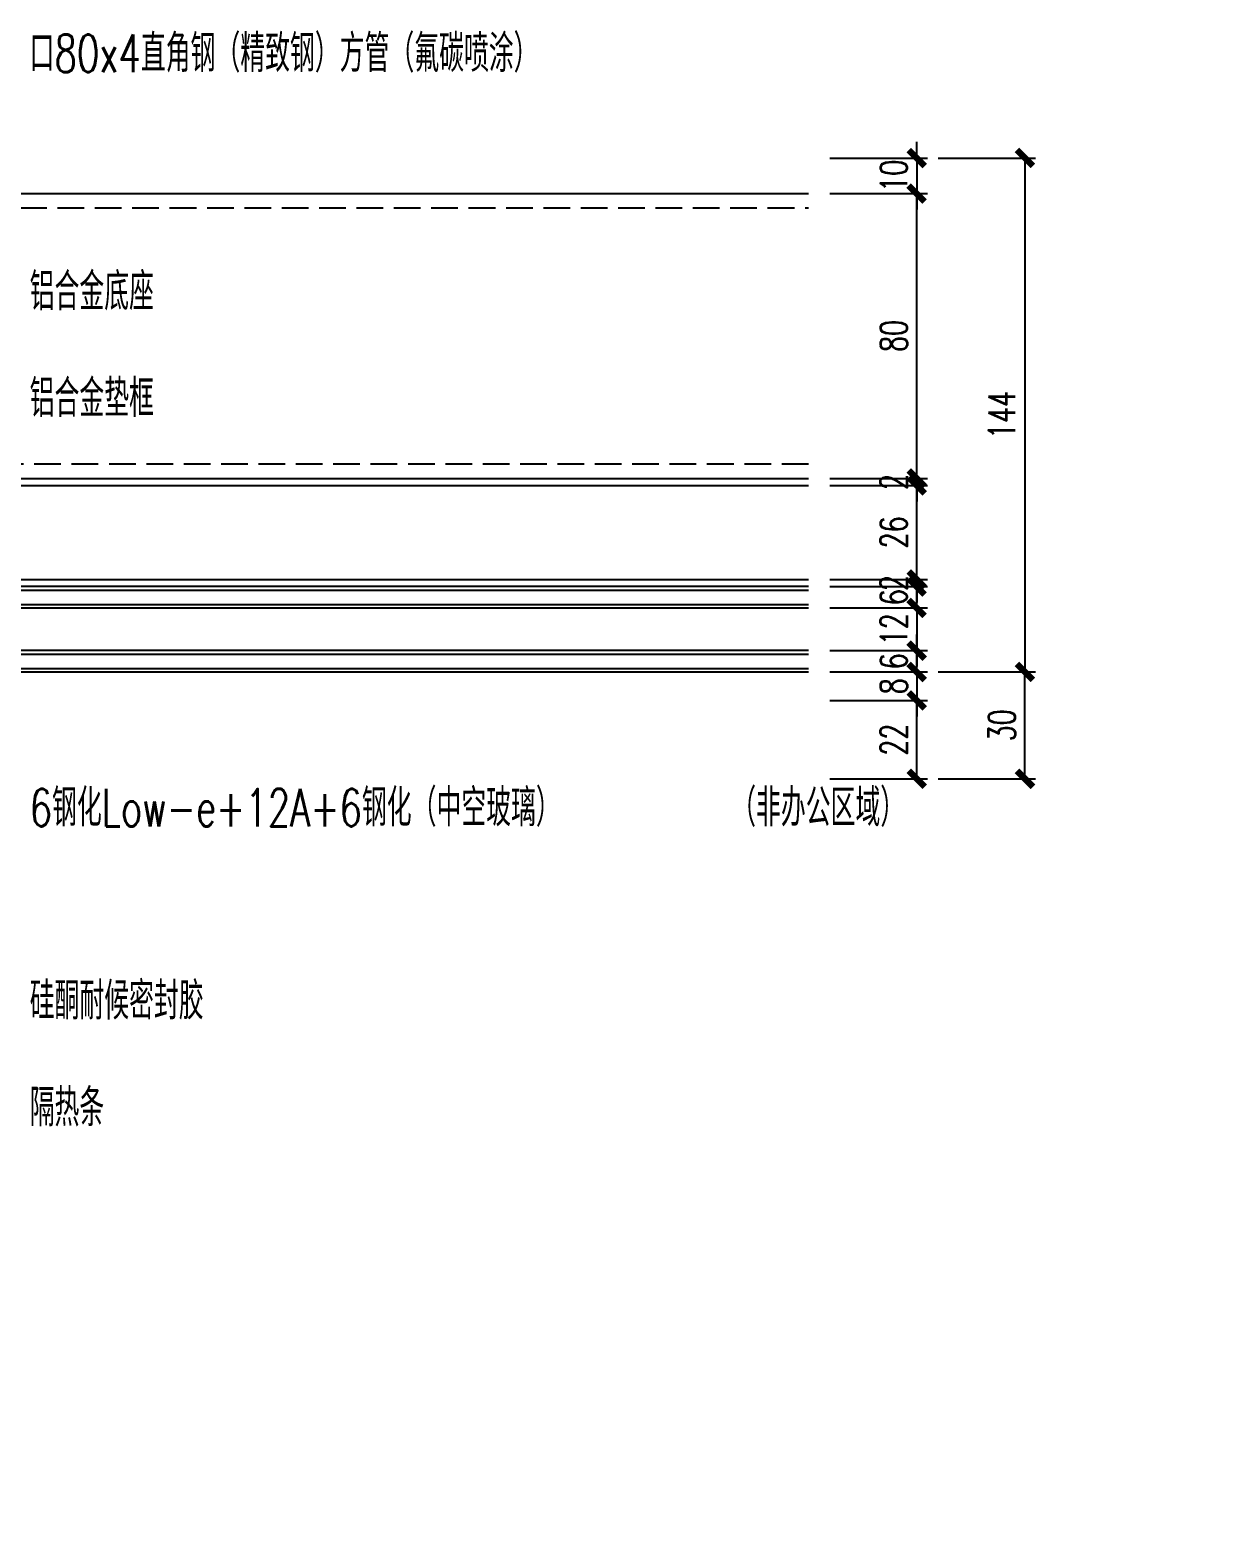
# Model space of a CAD drawing. Extents: x -160106 to 966792, y -663931 to 1550022.
# Drawn here: x -89099.6 to -88770.1, y -86285.5 to -85863.6 of the extents above; entities that cross this region are included whole.
import ezdxf
from ezdxf.enums import TextEntityAlignment as Align
from ezdxf.xclip import XClip

# ---------------------------------------------------------------- set-up
doc = ezdxf.new("R2010")
doc.units = 0
doc.linetypes.add('ZN-DASH', pattern=[0.35, 0.25, -0.1])
for name, color, linetype in [('!ZN1-填充-8', 8, 'Continuous'), ('!ZN1-文字-7', 7, 'Continuous'), ('!ZN3-玻璃幕墙-4', 4, 'Continuous'), ('!ZN4-焊缝-8', 8, 'Continuous'), ('!ZN4-辅助材料-1', 1, 'Continuous'), ('!ZN5-钢材投影-40', 40, 'Continuous'), ('!ZN5-铝材投影-112', 112, 'Continuous'), ('!ZN6-虚线-8', 8, 'ZN-DASH'), ('20剖面图$0$A-HATCH-1', 252, 'Continuous'), ('20剖面图$0$AS-COLN', 6, 'Continuous'), ('DIM', 173, 'Continuous'), ('焊缝', 8, 'Continuous')]:
    doc.layers.add(name, color=color, linetype=linetype)
doc.styles.add('DHTEXT-1', font='ROMANS.shx', dxfattribs={"width": 0.7, "bigfont": 'CHINESE.shx'})
doc.styles.add('ZNTextStyle', font='ROMANS.shx', dxfattribs={"width": 0.7, "bigfont": 'CHINESE.shx'})
doc.dimstyles.new('ZN3', dxfattribs={"dimscale": 3, "dimtxt": 2.5, "dimasz": 1.5, "dimexe": 1, "dimexo": 2, "dimgap": 0.9, "dimtad": 1, "dimdec": 0, "dimdsep": 46, "dimtxsty": 'DHTEXT-1', "dimblk": 'ARCHTICK', "dimcen": 2.5, "dimclrd": 173, "dimclre": 173, "dimclrt": 7, "dimazin": 2, "dimtfac": 1, "dimtix": 1, "dimtmove": 2, "dimatfit": 3, "dimfxl": 0, "dimarcsym": 0})

# ---------------------------------------------------------------- blocks, each defined once
blk = doc.blocks.new('20250828132035')
at = {"layer": '20剖面图$0$A-HATCH-1'}
h = blk.add_hatch(dxfattribs=at)
h.set_pattern_fill('混凝土', color=256, scale=50)
h.set_pattern_definition([(50, (1654310.4, -568157.45), (358.63009, -31.376067), [37.5, -412.5]), (355, (1654310.4, -568157.45), (-69.37567, 376.09607), [30, -330]), (100.4514, (1654340.3, -568160.07), (289.25469, 344.71977), [31.870095, -350.571056]), (46.1842, (1654310.4, -568057.45), (533.62052, -82.75951), [56.25, -618.75]), (96.6356, (1654354.87, -568064.35), (467.33135, 487.05894), [47.80514, -525.8565]), (351.1842, (1654310.4, -568057.45), (467.33097, 487.0593), [45, -495]), (21, (1654360.4, -568082.45), (298.453526, -201.309445), [37.5, -412.5]), (326, (1654360.4, -568082.45), (121.657666, 362.57502), [30, -330]), (71.4514, (1654385.27, -568099.23), (420.111314, 161.26525), [31.870095, -350.571056]), (37.5, (1654310.4, -568157.45), (6.079928, 166.446927), [0, -326, 0, -335, 0, -331.25]), (7.5, (1654310.4, -568157.45), (131.534769, 197.205856), [0, -191, 0, -318.5, 0, -126.25]), (327.5, (1654198.9, -568157.45), (266.911218, -11.277436), [0, -125, 0, -390, 0, -517.5]), (317.5, (1654148.9, -568157.45), (291.593085, 50.05249), [0, -162.5, 0, -259, 0, -367.5])])
h.paths.add_polyline_path([(-15000, -200), (0, -200), (0, 0), (-15000, 0)])
at = {"layer": '20剖面图$0$AS-COLN'}
blk.add_lwpolyline([(-15300, -200), (0, -200), (0, 0), (-15300, 0)], dxfattribs=at)
blk = doc.blocks.new('*U798')
at = {"layer": '!ZN4-焊缝-8', "ltscale": 20}
h = blk.add_hatch(color=8, dxfattribs=at)
h.dxf.hatch_style = 1
h.paths.add_polyline_path([(4, 80, 0.414214), (0, 84), (0, 80)])
blk.add_lwpolyline([(0, 80), (4, 80, 0.414214), (0, 84)], format="xyb", close=True, dxfattribs=at)
at = {"layer": '!ZN5-钢材投影-40', "ltscale": 0.3}
for p, q in [((0, 80), (284.46, 80)), ((0, 0), (284.46, 0))]:
    blk.add_line(p, q, dxfattribs=at)
at = {"layer": '!ZN5-铝材投影-112'}
for p, q in [((0, -2), (284.46, -2)), ((0.3, -28.4), (284.46, -28.4))]:
    blk.add_line(p, q, dxfattribs=at)
at = {"layer": '!ZN6-虚线-8', "ltscale": 30}
for p, q in [((0, 76), (284.46, 76)), ((284.46, 4), (0, 4))]:
    blk.add_line(p, q, dxfattribs=at)
at = {"layer": '焊缝', "ltscale": 100}
blk.add_lwpolyline([(0, 80, -0.57735), (3.47, 74, 0.267949), (0, 76, -0.57735), (3.47, 70, 0.267949), (0, 72, -0.57735), (3.47, 66, 0.267949), (0, 68, -0.57735), (3.47, 62, 0.267949), (0, 64, -0.57735), (3.47, 58, 0.267949), (0, 60, -0.57735), (3.47, 54, 0.267949), (0, 56, -0.57735), (3.47, 50, 0.267949), (0, 52, -0.57735), (3.47, 46, 0.267949), (0, 48, -0.57735), (3.47, 42, 0.267949), (0, 44, -0.57735), (3.47, 38, 0.267949), (0, 40, -0.57735), (3.47, 34, 0.267949), (0, 36, -0.57735), (3.47, 30, 0.267949), (0, 32, -0.57735), (3.47, 26, 0.267949), (0, 28, -0.57735), (3.47, 22, 0.267949), (0, 24, -0.57735), (3.47, 18, 0.267949), (0, 20, -0.57735), (3.47, 14, 0.267949), (0, 16, -0.57735), (3.47, 10, 0.267949), (0, 12, -0.57735), (3.47, 6, 0.267949), (0, 8, -1), (0, 0, -1)], format="xyb", dxfattribs=at)
blk = doc.blocks.new('_ArchTick')
at = {"color": 0, "linetype": 'ByBlock', "const_width": 0.4}
blk.add_lwpolyline([(-0.5, -0.5), (0.5, 0.5)], dxfattribs=at)
blk = doc.blocks.new('*D2332')
at = {"layer": 'Defpoints', "color": 0, "ltscale": 30, "transparency": 16777216}
for p in [(-88880.94, -86037.93), (-88850.53, -86037.93), (-88880.94, -86043.93)]:
    blk.add_point(p, dxfattribs=at)
at = {"layer": 'DIM', "color": 173, "linetype": 'ByBlock', "lineweight": -2, "ltscale": 30, "transparency": 16777216}
for p, q in [((-88850.53, -86037.93), (-88850.53, -86033.43)), ((-88874.94, -86037.93), (-88847.53, -86037.93)), ((-88850.53, -86043.93), (-88850.53, -86037.93)), ((-88874.94, -86043.93), (-88847.53, -86043.93)), ((-88850.53, -86043.93), (-88850.53, -86048.43))]:
    blk.add_line(p, q, dxfattribs=at)
at = {"layer": 'DIM', "color": 173, "lineweight": -2, "ltscale": 30, "transparency": 16777216, "xscale": 4.5, "yscale": 4.5, "zscale": 4.5}
for p, rotation in [((-88850.53, -86037.93), 270), ((-88850.53, -86043.93), 90)]:
    blk.add_blockref('_ArchTick', p, dxfattribs=dict(at, rotation=rotation))
at = {"layer": 'DIM', "color": 7, "ltscale": 30, "transparency": 16777216, "insert": (-88856.98, -86040.93), "char_height": 7.5, "attachment_point": 5, "rotation": 90, "style": 'DHTEXT-1'}
blk.add_mtext('6', dxfattribs=at)
blk = doc.blocks.new('*D2333')
at = {"layer": 'Defpoints', "color": 0, "ltscale": 30, "transparency": 16777216}
for p in [(-88880.94, -86025.93), (-88880.94, -86037.93), (-88850.53, -86037.93)]:
    blk.add_point(p, dxfattribs=at)
at = {"layer": 'DIM', "color": 173, "linetype": 'ByBlock', "lineweight": -2, "ltscale": 30, "transparency": 16777216}
for p, q in [((-88850.53, -86025.93), (-88850.53, -86021.43)), ((-88874.94, -86025.93), (-88847.53, -86025.93)), ((-88850.53, -86025.93), (-88850.53, -86037.93)), ((-88874.94, -86037.93), (-88847.53, -86037.93)), ((-88850.53, -86037.93), (-88850.53, -86042.43))]:
    blk.add_line(p, q, dxfattribs=at)
at = {"layer": 'DIM', "color": 173, "lineweight": -2, "ltscale": 30, "transparency": 16777216, "xscale": 4.5, "yscale": 4.5, "zscale": 4.5}
for p, rotation in [((-88850.53, -86025.93), 270), ((-88850.53, -86037.93), 90)]:
    blk.add_blockref('_ArchTick', p, dxfattribs=dict(at, rotation=rotation))
at = {"layer": 'DIM', "color": 7, "ltscale": 30, "transparency": 16777216, "insert": (-88856.98, -86031.93), "char_height": 7.5, "attachment_point": 5, "rotation": 90, "style": 'DHTEXT-1'}
blk.add_mtext('12', dxfattribs=at)
blk = doc.blocks.new('*D2334')
at = {"layer": 'Defpoints', "color": 0, "ltscale": 30, "transparency": 16777216}
for p in [(-88880.94, -86019.93), (-88850.53, -86019.93), (-88880.94, -86025.93)]:
    blk.add_point(p, dxfattribs=at)
at = {"layer": 'DIM', "color": 173, "linetype": 'ByBlock', "lineweight": -2, "ltscale": 30, "transparency": 16777216}
for p, q in [((-88850.53, -86019.93), (-88850.53, -86015.43)), ((-88874.94, -86019.93), (-88847.53, -86019.93)), ((-88850.53, -86025.93), (-88850.53, -86019.93)), ((-88874.94, -86025.93), (-88847.53, -86025.93)), ((-88850.53, -86025.93), (-88850.53, -86030.43))]:
    blk.add_line(p, q, dxfattribs=at)
at = {"layer": 'DIM', "color": 173, "lineweight": -2, "ltscale": 30, "transparency": 16777216, "xscale": 4.5, "yscale": 4.5, "zscale": 4.5}
for p, rotation in [((-88850.53, -86019.93), 270), ((-88850.53, -86025.93), 90)]:
    blk.add_blockref('_ArchTick', p, dxfattribs=dict(at, rotation=rotation))
at = {"layer": 'DIM', "color": 7, "ltscale": 30, "transparency": 16777216, "insert": (-88856.98, -86022.93), "char_height": 7.5, "attachment_point": 5, "rotation": 90, "style": 'DHTEXT-1'}
blk.add_mtext('6', dxfattribs=at)
blk = doc.blocks.new('*D2335')
at = {"layer": 'Defpoints', "color": 0, "ltscale": 30, "transparency": 16777216}
for p in [(-88880.94, -86017.93), (-88880.94, -86019.93), (-88850.53, -86019.93)]:
    blk.add_point(p, dxfattribs=at)
at = {"layer": 'DIM', "color": 173, "linetype": 'ByBlock', "lineweight": -2, "ltscale": 30, "transparency": 16777216}
for p, q in [((-88850.53, -86017.93), (-88850.53, -86013.43)), ((-88874.94, -86017.93), (-88847.53, -86017.93)), ((-88874.94, -86019.93), (-88847.53, -86019.93)), ((-88850.53, -86017.93), (-88850.53, -86019.93)), ((-88850.53, -86019.93), (-88850.53, -86024.43))]:
    blk.add_line(p, q, dxfattribs=at)
at = {"layer": 'DIM', "color": 173, "lineweight": -2, "ltscale": 30, "transparency": 16777216, "xscale": 4.5, "yscale": 4.5, "zscale": 4.5}
for p, rotation in [((-88850.53, -86017.93), 270), ((-88850.53, -86019.93), 90)]:
    blk.add_blockref('_ArchTick', p, dxfattribs=dict(at, rotation=rotation))
at = {"layer": 'DIM', "color": 7, "ltscale": 30, "transparency": 16777216, "insert": (-88856.98, -86018.93), "char_height": 7.5, "attachment_point": 5, "rotation": 90, "style": 'DHTEXT-1'}
blk.add_mtext('2', dxfattribs=at)
blk = doc.blocks.new('*D2343')
at = {"layer": 'Defpoints', "color": 0, "ltscale": 30, "transparency": 16777216}
for p in [(-88880.94, -85991.53), (-88850.53, -85991.53), (-88880.94, -86017.93)]:
    blk.add_point(p, dxfattribs=at)
at = {"layer": 'DIM', "color": 173, "linetype": 'ByBlock', "lineweight": -2, "ltscale": 30, "transparency": 16777216}
for p, q in [((-88874.94, -85991.53), (-88847.53, -85991.53)), ((-88850.53, -86017.93), (-88850.53, -85991.53)), ((-88874.94, -86017.93), (-88847.53, -86017.93))]:
    blk.add_line(p, q, dxfattribs=at)
at = {"layer": 'DIM', "color": 173, "lineweight": -2, "ltscale": 30, "transparency": 16777216, "xscale": 4.5, "yscale": 4.5, "zscale": 4.5}
for p, rotation in [((-88850.53, -85991.53), 90), ((-88850.53, -86017.93), 270)]:
    blk.add_blockref('_ArchTick', p, dxfattribs=dict(at, rotation=rotation))
at = {"layer": 'DIM', "color": 7, "ltscale": 30, "transparency": 16777216, "insert": (-88856.98, -86004.73), "char_height": 7.5, "attachment_point": 5, "rotation": 90, "style": 'DHTEXT-1'}
blk.add_mtext('26', dxfattribs=at)
blk = doc.blocks.new('*D2344')
at = {"layer": 'Defpoints', "color": 0, "ltscale": 30, "transparency": 16777216}
for p in [(-88880.94, -85989.53), (-88880.94, -85991.53), (-88850.53, -85991.53)]:
    blk.add_point(p, dxfattribs=at)
at = {"layer": 'DIM', "color": 173, "linetype": 'ByBlock', "lineweight": -2, "ltscale": 30, "transparency": 16777216}
for p, q in [((-88850.53, -85989.53), (-88850.53, -85985.03)), ((-88874.94, -85989.53), (-88847.53, -85989.53)), ((-88874.94, -85991.53), (-88847.53, -85991.53)), ((-88850.53, -85989.53), (-88850.53, -85991.53)), ((-88850.53, -85991.53), (-88850.53, -85996.03))]:
    blk.add_line(p, q, dxfattribs=at)
at = {"layer": 'DIM', "color": 173, "lineweight": -2, "ltscale": 30, "transparency": 16777216, "xscale": 4.5, "yscale": 4.5, "zscale": 4.5}
for p, rotation in [((-88850.53, -85989.53), 270), ((-88850.53, -85991.53), 90)]:
    blk.add_blockref('_ArchTick', p, dxfattribs=dict(at, rotation=rotation))
at = {"layer": 'DIM', "color": 7, "ltscale": 30, "transparency": 16777216, "insert": (-88856.98, -85990.53), "char_height": 7.5, "attachment_point": 5, "rotation": 90, "style": 'DHTEXT-1'}
blk.add_mtext('2', dxfattribs=at)
blk = doc.blocks.new('*D2345')
at = {"layer": 'Defpoints', "color": 0, "ltscale": 30, "transparency": 16777216}
for p in [(-88880.94, -85909.53), (-88850.53, -85909.53), (-88880.94, -85989.53)]:
    blk.add_point(p, dxfattribs=at)
at = {"layer": 'DIM', "color": 173, "linetype": 'ByBlock', "lineweight": -2, "ltscale": 30, "transparency": 16777216}
for p, q in [((-88874.94, -85909.53), (-88847.53, -85909.53)), ((-88850.53, -85989.53), (-88850.53, -85909.53)), ((-88874.94, -85989.53), (-88847.53, -85989.53))]:
    blk.add_line(p, q, dxfattribs=at)
at = {"layer": 'DIM', "color": 173, "lineweight": -2, "ltscale": 30, "transparency": 16777216, "xscale": 4.5, "yscale": 4.5, "zscale": 4.5}
for p, rotation in [((-88850.53, -85909.53), 90), ((-88850.53, -85989.53), 270)]:
    blk.add_blockref('_ArchTick', p, dxfattribs=dict(at, rotation=rotation))
at = {"layer": 'DIM', "color": 7, "ltscale": 30, "transparency": 16777216, "insert": (-88856.98, -85949.53), "char_height": 7.5, "attachment_point": 5, "rotation": 90, "style": 'DHTEXT-1'}
blk.add_mtext('80', dxfattribs=at)
blk = doc.blocks.new('*D2346')
at = {"layer": 'Defpoints', "color": 0, "ltscale": 30, "transparency": 16777216}
for p in [(-88880.94, -85899.53), (-88880.94, -85909.53), (-88850.53, -85909.53)]:
    blk.add_point(p, dxfattribs=at)
at = {"layer": 'DIM', "color": 173, "linetype": 'ByBlock', "lineweight": -2, "ltscale": 30, "transparency": 16777216}
for p, q in [((-88850.53, -85899.53), (-88850.53, -85895.03)), ((-88874.94, -85899.53), (-88847.53, -85899.53)), ((-88850.53, -85899.53), (-88850.53, -85909.53)), ((-88874.94, -85909.53), (-88847.53, -85909.53)), ((-88850.53, -85909.53), (-88850.53, -85914.03))]:
    blk.add_line(p, q, dxfattribs=at)
at = {"layer": 'DIM', "color": 173, "lineweight": -2, "ltscale": 30, "transparency": 16777216, "xscale": 4.5, "yscale": 4.5, "zscale": 4.5}
for p, rotation in [((-88850.53, -85899.53), 270), ((-88850.53, -85909.53), 90)]:
    blk.add_blockref('_ArchTick', p, dxfattribs=dict(at, rotation=rotation))
at = {"layer": 'DIM', "color": 7, "ltscale": 30, "transparency": 16777216, "insert": (-88856.98, -85904.53), "char_height": 7.5, "attachment_point": 5, "rotation": 90, "style": 'DHTEXT-1'}
blk.add_mtext('10', dxfattribs=at)
blk = doc.blocks.new('*D2347')
at = {"layer": 'Defpoints', "color": 0, "ltscale": 30, "transparency": 16777216}
for p in [(-88880.94, -86043.93), (-88880.94, -86051.93), (-88850.53, -86051.93)]:
    blk.add_point(p, dxfattribs=at)
at = {"layer": 'DIM', "color": 173, "linetype": 'ByBlock', "lineweight": -2, "ltscale": 30, "transparency": 16777216}
for p, q in [((-88850.53, -86043.93), (-88850.53, -86039.43)), ((-88874.94, -86043.93), (-88847.53, -86043.93)), ((-88850.53, -86043.93), (-88850.53, -86051.93)), ((-88874.94, -86051.93), (-88847.53, -86051.93)), ((-88850.53, -86051.93), (-88850.53, -86056.43))]:
    blk.add_line(p, q, dxfattribs=at)
at = {"layer": 'DIM', "color": 173, "lineweight": -2, "ltscale": 30, "transparency": 16777216, "xscale": 4.5, "yscale": 4.5, "zscale": 4.5}
for p, rotation in [((-88850.53, -86043.93), 270), ((-88850.53, -86051.93), 90)]:
    blk.add_blockref('_ArchTick', p, dxfattribs=dict(at, rotation=rotation))
at = {"layer": 'DIM', "color": 7, "ltscale": 30, "transparency": 16777216, "insert": (-88856.98, -86047.93), "char_height": 7.5, "attachment_point": 5, "rotation": 90, "style": 'DHTEXT-1'}
blk.add_mtext('8', dxfattribs=at)
blk = doc.blocks.new('*D2348')
at = {"layer": 'Defpoints', "color": 0, "ltscale": 30, "transparency": 16777216}
for p in [(-88880.94, -86051.93), (-88850.53, -86051.93), (-88880.94, -86073.93)]:
    blk.add_point(p, dxfattribs=at)
at = {"layer": 'DIM', "color": 173, "linetype": 'ByBlock', "lineweight": -2, "ltscale": 30, "transparency": 16777216}
for p, q in [((-88874.94, -86051.93), (-88847.53, -86051.93)), ((-88850.53, -86073.93), (-88850.53, -86051.93)), ((-88874.94, -86073.93), (-88847.53, -86073.93))]:
    blk.add_line(p, q, dxfattribs=at)
at = {"layer": 'DIM', "color": 173, "lineweight": -2, "ltscale": 30, "transparency": 16777216, "xscale": 4.5, "yscale": 4.5, "zscale": 4.5}
for p, rotation in [((-88850.53, -86051.93), 90), ((-88850.53, -86073.93), 270)]:
    blk.add_blockref('_ArchTick', p, dxfattribs=dict(at, rotation=rotation))
at = {"layer": 'DIM', "color": 7, "ltscale": 30, "transparency": 16777216, "insert": (-88856.98, -86062.93), "char_height": 7.5, "attachment_point": 5, "rotation": 90, "style": 'DHTEXT-1'}
blk.add_mtext('22', dxfattribs=at)
blk = doc.blocks.new('*D2349')
at = {"layer": 'Defpoints', "color": 0, "ltscale": 30, "transparency": 16777216}
for p in [(-88850.53, -86043.93), (-88820.12, -86043.93), (-88850.53, -86073.93)]:
    blk.add_point(p, dxfattribs=at)
at = {"layer": 'DIM', "color": 173, "linetype": 'ByBlock', "lineweight": -2, "ltscale": 30, "transparency": 16777216}
for p, q in [((-88844.53, -86043.93), (-88817.12, -86043.93)), ((-88820.12, -86073.93), (-88820.12, -86043.93)), ((-88844.53, -86073.93), (-88817.12, -86073.93))]:
    blk.add_line(p, q, dxfattribs=at)
at = {"layer": 'DIM', "color": 173, "lineweight": -2, "ltscale": 30, "transparency": 16777216, "xscale": 4.5, "yscale": 4.5, "zscale": 4.5}
for p, rotation in [((-88820.12, -86043.93), 90), ((-88820.12, -86073.93), 270)]:
    blk.add_blockref('_ArchTick', p, dxfattribs=dict(at, rotation=rotation))
at = {"layer": 'DIM', "color": 7, "ltscale": 30, "transparency": 16777216, "insert": (-88826.57, -86058.93), "char_height": 7.5, "attachment_point": 5, "rotation": 90, "style": 'DHTEXT-1'}
blk.add_mtext('30', dxfattribs=at)
blk = doc.blocks.new('*D2336')
at = {"layer": 'Defpoints', "color": 0, "ltscale": 30, "transparency": 16777216}
for p in [(-88850.53, -85899.53), (-88850.53, -86043.93), (-88820.12, -86043.93)]:
    blk.add_point(p, dxfattribs=at)
at = {"layer": 'DIM', "color": 173, "linetype": 'ByBlock', "lineweight": -2, "ltscale": 30, "transparency": 16777216}
for p, q in [((-88844.53, -85899.53), (-88817.12, -85899.53)), ((-88820.12, -85899.53), (-88820.12, -86043.93)), ((-88844.53, -86043.93), (-88817.12, -86043.93))]:
    blk.add_line(p, q, dxfattribs=at)
at = {"layer": 'DIM', "color": 173, "lineweight": -2, "ltscale": 30, "transparency": 16777216, "xscale": 4.5, "yscale": 4.5, "zscale": 4.5}
for p, rotation in [((-88820.12, -85899.53), 90), ((-88820.12, -86043.93), 270)]:
    blk.add_blockref('_ArchTick', p, dxfattribs=dict(at, rotation=rotation))
at = {"layer": 'DIM', "color": 7, "ltscale": 30, "transparency": 16777216, "insert": (-88826.57, -85971.73), "char_height": 7.5, "attachment_point": 5, "rotation": 90, "style": 'DHTEXT-1'}
blk.add_mtext('144', dxfattribs=at)
blk = doc.blocks.new('*U1118')
at = {"layer": '!ZN1-填充-8'}
h = blk.add_hatch(dxfattribs=at)
h.set_pattern_fill('ANSI37', color=256, scale=0.5, style=0)
h.set_pattern_definition([(45, (6, 0), (-1.12253, 1.12253), []), (135, (6, 0), (-1.12253, -1.12253), [])])
h.paths.add_polyline_path([(0, 5), (0, 19), (1, 18), (14, 18), (14, 17.75), (12, 15.75), (12, 8.25), (14, 6.25), (14, 6), (1, 6)])
for points in [[(18.75, 18), (14, 18), (14, 17.75), (18.75, 17.75)], [(18.75, 6.25), (14, 6.25), (14, 6), (18.75, 6)]]:
    blk.add_hatch(color=256, dxfattribs=at).paths.add_polyline_path(points)
h = blk.add_hatch(dxfattribs=at)
h.set_pattern_fill('DOTS', color=8, style=0)
h.set_pattern_definition([(0, (6, 0), (0.79375, 1.5875), [0, -1.5875])])
h.paths.add_polyline_path([(13, 15.34), (13, 8.66), (14.41, 7.25), (17.8, 7.25), (17.8, 16.75), (14.41, 16.75)])
for p, q in [((0, 23), (309.98, 23)), ((0, 19), (309.98, 19)), ((0, 5), (309.98, 5)), ((0, 1), (309.98, 1))]:
    blk.add_line(p, q, dxfattribs=at)
at = {"layer": '!ZN3-玻璃幕墙-4'}
for points in [[(309.98, 24), (1, 24), (0, 23), (0, 19), (1, 18), (309.98, 18)], [(309.98, 6), (1, 6), (0, 5), (0, 1), (1, 0), (309.98, 0)]]:
    blk.add_lwpolyline(points, dxfattribs=at)
at = {"layer": '!ZN4-辅助材料-1'}
for points in [[(0, 5), (0, 19), (1, 18), (14, 18), (14, 17.75), (12, 15.75), (12, 8.25), (12, 8.25), (14, 6.25), (14, 6), (1, 6), (0, 5)], [(12, 15.75), (12, 8.25), (14, 6.25), (19, 6.25), (19, 17.75), (14, 17.75)], [(18.75, 18), (14, 18), (14, 17.75), (18.75, 17.75)], [(13, 15.34), (13, 8.66), (14.41, 7.25), (17.8, 7.25), (17.8, 16.75), (14.41, 16.75)], [(18.75, 6.25), (14, 6.25), (14, 6), (18.75, 6)]]:
    blk.add_lwpolyline(points, close=True, dxfattribs=at)
blk.add_lwpolyline([(18.4, 17.75), (18.4, 17.65), (14.04, 17.65), (12.1, 15.71), (12.1, 8.29), (14.04, 6.35), (18.4, 6.35), (18.4, 6.25), (18.4, 6.35)], dxfattribs=at)
at = {"layer": 'Defpoints', "color": 250}
for p in [(0, 24), (0, 18), (0, 6), (12, 6), (0, 0)]:
    blk.add_point(p, dxfattribs=at)

msp = doc.modelspace()

# ---------------------------------------------------------------- block references
at = {"layer": '!ZN3-玻璃幕墙-4', "rotation": 359.9999964509936}
msp.add_blockref('*U1118', (-89190.93, -86043.93), dxfattribs=at)
at = {"layer": '!ZN5-铝材投影-112', "ltscale": 100}
msp.add_blockref('*U798', (-89165.4, -85989.53), dxfattribs=at)
at = {"ltscale": 50}
ref = msp.add_blockref('20250828132035', (-80273.87, -86085.54), dxfattribs=at)
XClip(ref).set_block_clipping_path([(-96.7647989804, -640.091455574), (814.8825443383, 367.4414649424)])

# ---------------------------------------------------------------- texts
at = {"layer": '!ZN1-文字-7', "ltscale": 20, "style": 'ZNTextStyle', "width": 0.7}
for s, p in [('口80x4直角钢（精致钢）方管（氟碳喷涂）', (-89099.73, -85870.12)), ('铝合金底座', (-89099.73, -85937.06)), ('铝合金垫框', (-89099.73, -85967.06)), ('6钢化Low-e+12A+6钢化（中空玻璃）', (-89099.73, -86082.05)), ('硅酮耐候密封胶', (-89099.73, -86136.31)), ('隔热条', (-89099.73, -86166.31))]:
    msp.add_text(s, height=10.5, dxfattribs=at).set_placement(p, align=Align.MIDDLE_LEFT)
at = {"layer": '!ZN1-文字-7', "color": 1, "ltscale": 20, "style": 'ZNTextStyle', "width": 0.7}
msp.add_text('（非办公区域）', height=10.5, dxfattribs=at).set_placement((-88902.65, -86082.05), align=Align.MIDDLE_LEFT)

# ---------------------------------------------------------------- dimensions: what is measured, and where the dimension line sits
at = {"layer": 'DIM', "ltscale": 30}
for base, p1, p2, picture, middle in [((-88850.53, -85909.53), (-88880.94, -85899.53), (-88880.94, -85909.53), '*D2346', (-88856.98, -85904.53)), ((-88820.12, -86043.93), (-88850.53, -85899.53), (-88850.53, -86043.93), '*D2336', (-88826.57, -85971.73)), ((-88850.53, -85909.53), (-88880.94, -85989.53), (-88880.94, -85909.53), '*D2345', (-88856.98, -85949.53)), ((-88850.53, -85991.53), (-88880.94, -85989.53), (-88880.94, -85991.53), '*D2344', (-88856.98, -85990.53)), ((-88850.53, -85991.53), (-88880.94, -86017.93), (-88880.94, -85991.53), '*D2343', (-88856.98, -86004.73)), ((-88850.53, -86019.93), (-88880.94, -86017.93), (-88880.94, -86019.93), '*D2335', (-88856.98, -86018.93)), ((-88850.53, -86019.93), (-88880.94, -86025.93), (-88880.94, -86019.93), '*D2334', (-88856.98, -86022.93)), ((-88850.53, -86037.93), (-88880.94, -86025.93), (-88880.94, -86037.93), '*D2333', (-88856.98, -86031.93)), ((-88850.53, -86037.93), (-88880.94, -86043.93), (-88880.94, -86037.93), '*D2332', (-88856.98, -86040.93)), ((-88850.53, -86051.93), (-88880.94, -86043.93), (-88880.94, -86051.93), '*D2347', (-88856.98, -86047.93)), ((-88820.12, -86043.93), (-88850.53, -86073.93), (-88850.53, -86043.93), '*D2349', (-88826.57, -86058.93)), ((-88850.53, -86051.93), (-88880.94, -86073.93), (-88880.94, -86051.93), '*D2348', (-88856.98, -86062.93))]:
    dim = msp.add_linear_dim(base=base, p1=p1, p2=p2, angle=90, dimstyle='ZN3', dxfattribs=at)
    dim.commit()
    dim.dimension.update_dxf_attribs({"geometry": picture, "text_midpoint": middle})

doc.saveas('drawing.dxf')
